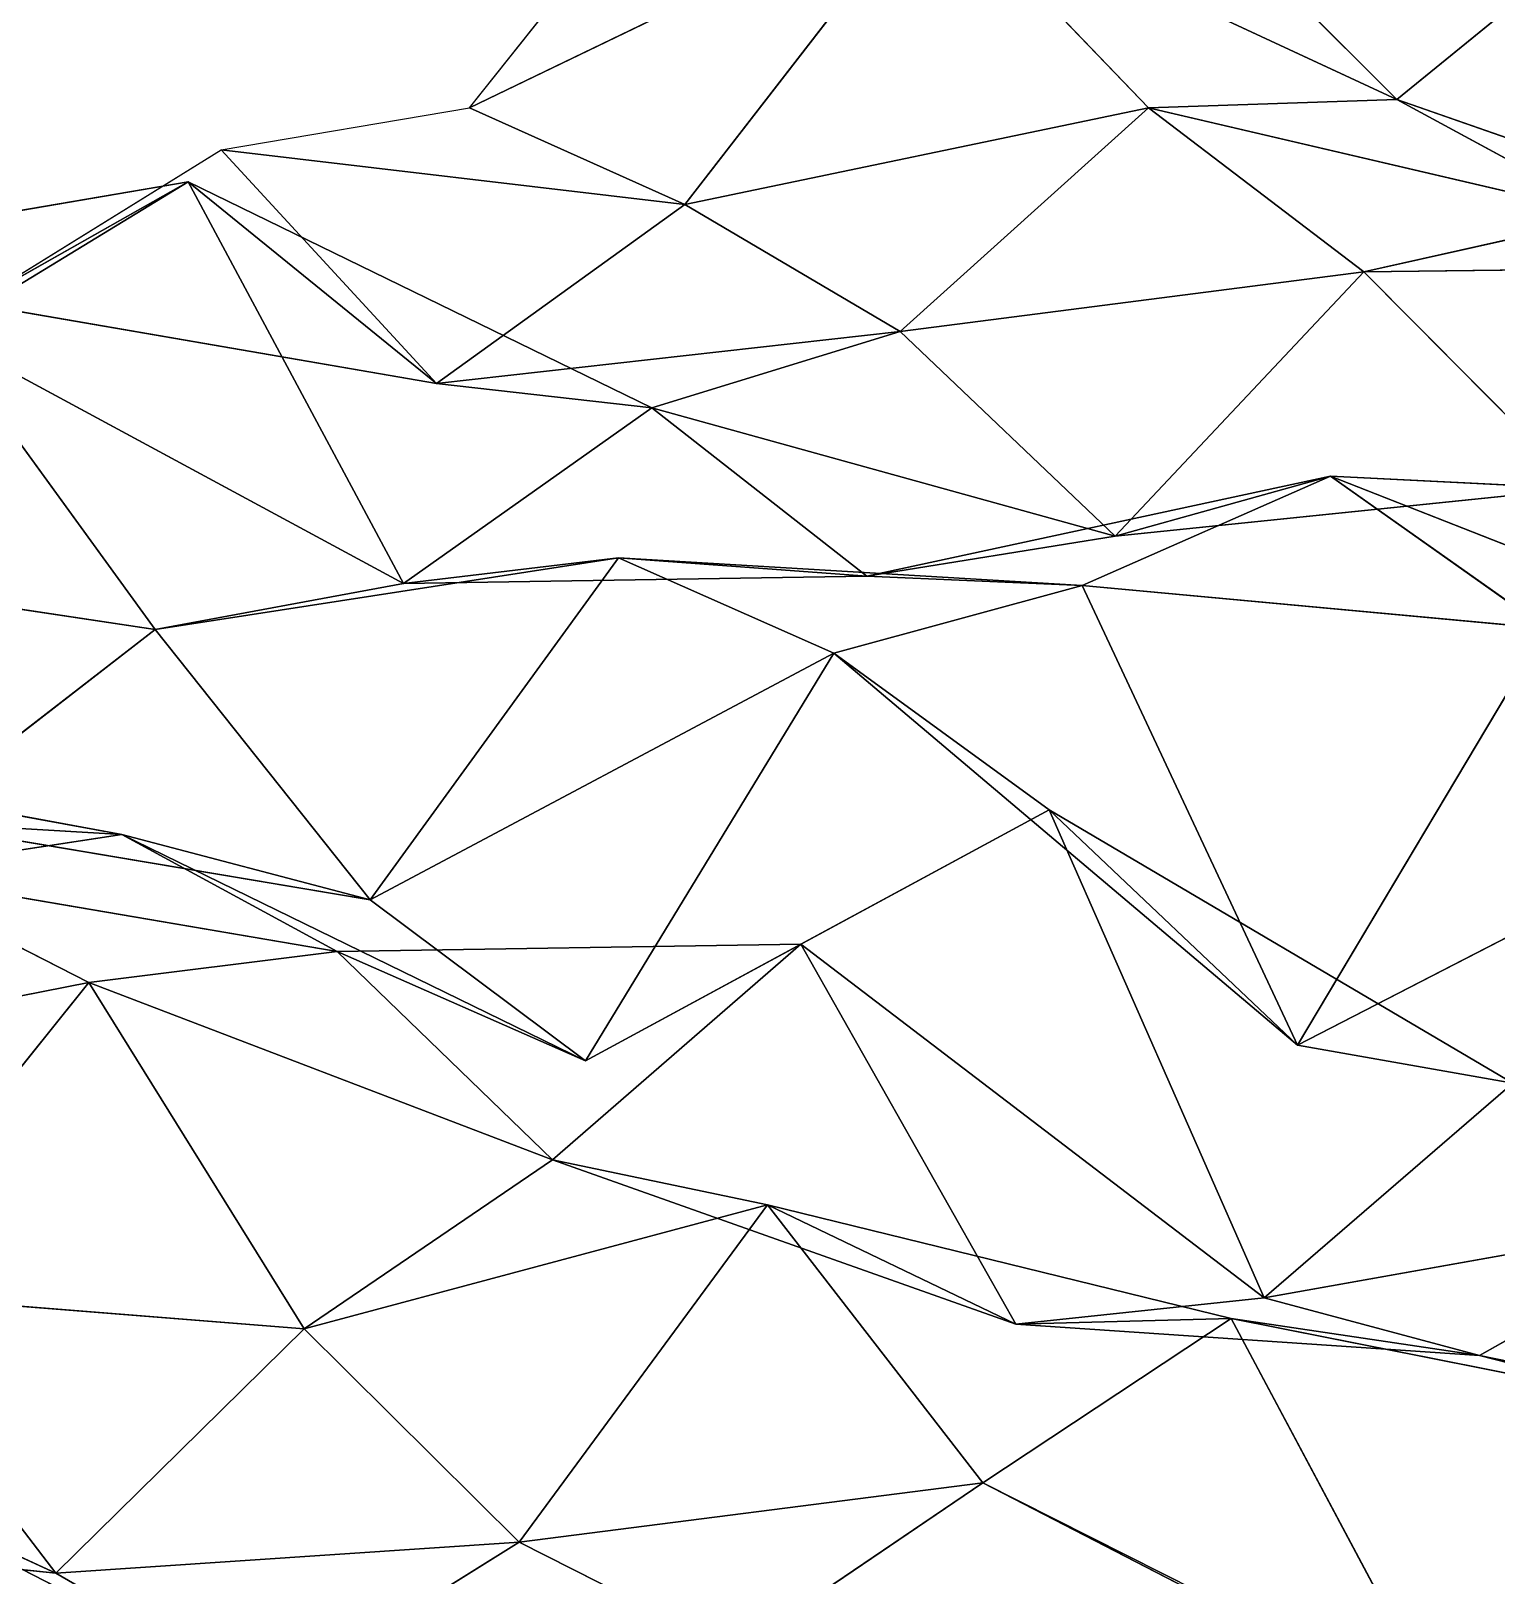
# Model space of a CAD drawing. Header units: metres. Extents: x -3703 to 431, y -1555 to 134.
# Drawn here: x -2411.8 to -2332.7, y -1031.2 to -947.8 of the extents above; entities that cross this region are included whole.
import ezdxf

# ---------------------------------------------------------------- set-up
doc = ezdxf.new("R2010")
doc.units = ezdxf.units.M

msp = doc.modelspace()

# ---------------------------------------------------------------- linework, layer by layer
for p, q in [((-2388.1208, -951.93445, -5139.5894), (-2374.7043, -935.057, -5115.8677)), ((-2363.077, -939.8224, -5155.129), (-2388.1208, -951.93445, -5139.5894)), ((-2388.1208, -951.93445, -5139.5894), (-2363.077, -939.8224, -5155.129)), ((-2363.077, -939.8224, -5155.129), (-2376.4934, -957.145, -5178.751)), ((-2376.4934, -957.145, -5178.751), (-2363.077, -939.8224, -5155.129)), ((-2338.033, -951.4745, -5165.3545), (-2363.077, -939.8224, -5155.129)), ((-2363.077, -939.8224, -5155.129), (-2351.4495, -951.921, -5192.75)), ((-2351.4495, -951.921, -5192.75), (-2363.077, -939.8224, -5155.129)), ((-2363.077, -939.8224, -5155.129), (-2338.033, -951.4745, -5165.3545)), ((-2349.6604, -939.8302, -5127.632), (-2338.033, -951.4745, -5165.3545)), ((-2338.033, -951.4745, -5165.3545), (-2349.6604, -939.8302, -5127.632)), ((-2324.6165, -940.5509, -5140.302), (-2338.033, -951.4745, -5165.3545)), ((-2338.033, -951.4745, -5165.3545), (-2324.6165, -940.5509, -5140.302)), ((-2338.033, -951.4745, -5165.3545), (-2351.4495, -951.921, -5192.75)), ((-2351.4495, -951.921, -5192.75), (-2338.033, -951.4745, -5165.3545)), ((-2312.989, -960.2335, -5176.227), (-2338.033, -951.4745, -5165.3545)), ((-2338.033, -951.4745, -5165.3545), (-2326.4055, -957.7811, -5204.271)), ((-2326.4055, -957.7811, -5204.271), (-2338.033, -951.4745, -5165.3545)), ((-2338.033, -951.4745, -5165.3545), (-2312.989, -960.2335, -5176.227)), ((-2401.5374, -954.18604, -5166.581), (-2388.1208, -951.93445, -5139.5894)), ((-2388.1208, -951.93445, -5139.5894), (-2376.4934, -957.145, -5178.751)), ((-2376.4934, -957.145, -5178.751), (-2388.1208, -951.93445, -5139.5894)), ((-2351.4495, -951.921, -5192.75), (-2376.4934, -957.145, -5178.751)), ((-2376.4934, -957.145, -5178.751), (-2351.4495, -951.921, -5192.75)), ((-2351.4495, -951.921, -5192.75), (-2364.8657, -964.0083, -5217.543)), ((-2364.8657, -964.0083, -5217.543), (-2351.4495, -951.921, -5192.75)), ((-2326.4055, -957.7811, -5204.271), (-2351.4495, -951.921, -5192.75)), ((-2351.4495, -951.921, -5192.75), (-2339.8218, -960.7897, -5231.094)), ((-2339.8218, -960.7897, -5231.094), (-2351.4495, -951.921, -5192.75)), ((-2351.4495, -951.921, -5192.75), (-2326.4055, -957.7811, -5204.271)), ((-2414.9536, -962.50183, -5192.218), (-2401.5374, -954.18604, -5166.581)), ((-2376.4934, -957.145, -5178.751), (-2401.5374, -954.18604, -5166.581)), ((-2401.5374, -954.18604, -5166.581), (-2389.9097, -966.8065, -5204.0864)), ((-2389.9097, -966.8065, -5204.0864), (-2401.5374, -954.18604, -5166.581)), ((-2401.5374, -954.18604, -5166.581), (-2376.4934, -957.145, -5178.751)), ((-2403.3262, -955.9281, -5234.014), (-2428.37, -960.18823, -5220.23)), ((-2428.37, -960.18823, -5220.23), (-2403.3262, -955.9281, -5234.014)), ((-2403.3262, -955.9281, -5234.014), (-2416.7424, -964.08777, -5259.685)), ((-2416.7424, -964.08777, -5259.685), (-2403.3262, -955.9281, -5234.014)), ((-2414.9536, -962.50183, -5192.218), (-2403.3262, -955.9281, -5234.014)), ((-2403.3262, -955.9281, -5234.014), (-2414.9536, -962.50183, -5192.218)), ((-2389.9097, -966.8065, -5204.0864), (-2403.3262, -955.9281, -5234.014)), ((-2378.2822, -968.1362, -5244.115), (-2403.3262, -955.9281, -5234.014)), ((-2403.3262, -955.9281, -5234.014), (-2389.9097, -966.8065, -5204.0864)), ((-2403.3262, -955.9281, -5234.014), (-2391.6985, -977.61584, -5269.491)), ((-2391.6985, -977.61584, -5269.491), (-2403.3262, -955.9281, -5234.014)), ((-2403.3262, -955.9281, -5234.014), (-2378.2822, -968.1362, -5244.115)), ((-2376.4934, -957.145, -5178.751), (-2389.9097, -966.8065, -5204.0864)), ((-2389.9097, -966.8065, -5204.0864), (-2376.4934, -957.145, -5178.751)), ((-2376.4934, -957.145, -5178.751), (-2364.8657, -964.0083, -5217.543)), ((-2364.8657, -964.0083, -5217.543), (-2376.4934, -957.145, -5178.751)), ((-2326.4055, -957.7811, -5204.271), (-2339.8218, -960.7897, -5231.094)), ((-2339.8218, -960.7897, -5231.094), (-2326.4055, -957.7811, -5204.271)), ((-2314.7778, -960.4784, -5243.9946), (-2339.8218, -960.7897, -5231.094)), ((-2339.8218, -960.7897, -5231.094), (-2314.7778, -960.4784, -5243.9946)), ((-2339.8218, -960.7897, -5231.094), (-2364.8657, -964.0083, -5217.543)), ((-2364.8657, -964.0083, -5217.543), (-2339.8218, -960.7897, -5231.094)), ((-2339.8218, -960.7897, -5231.094), (-2353.2383, -975.0624, -5255.398)), ((-2353.2383, -975.0624, -5255.398), (-2339.8218, -960.7897, -5231.094)), ((-2339.8218, -960.7897, -5231.094), (-2328.1943, -972.4807, -5268.806)), ((-2328.1943, -972.4807, -5268.806), (-2339.8218, -960.7897, -5231.094)), ((-2389.9097, -966.8065, -5204.0864), (-2414.9536, -962.50183, -5192.218)), ((-2414.9536, -962.50183, -5192.218), (-2389.9097, -966.8065, -5204.0864)), ((-2364.8657, -964.0083, -5217.543), (-2389.9097, -966.8065, -5204.0864)), ((-2389.9097, -966.8065, -5204.0864), (-2364.8657, -964.0083, -5217.543)), ((-2364.8657, -964.0083, -5217.543), (-2378.2822, -968.1362, -5244.115)), ((-2378.2822, -968.1362, -5244.115), (-2364.8657, -964.0083, -5217.543)), ((-2364.8657, -964.0083, -5217.543), (-2353.2383, -975.0624, -5255.398)), ((-2353.2383, -975.0624, -5255.398), (-2364.8657, -964.0083, -5217.543)), ((-2391.6985, -977.61584, -5269.491), (-2416.7424, -964.08777, -5259.685)), ((-2416.7424, -964.08777, -5259.685), (-2405.115, -980.0996, -5296.431)), ((-2405.115, -980.0996, -5296.431), (-2416.7424, -964.08777, -5259.685)), ((-2416.7424, -964.08777, -5259.685), (-2391.6985, -977.61584, -5269.491)), ((-2389.9097, -966.8065, -5204.0864), (-2378.2822, -968.1362, -5244.115)), ((-2378.2822, -968.1362, -5244.115), (-2389.9097, -966.8065, -5204.0864)), ((-2378.2822, -968.1362, -5244.115), (-2391.6985, -977.61584, -5269.491)), ((-2391.6985, -977.61584, -5269.491), (-2378.2822, -968.1362, -5244.115)), ((-2353.2383, -975.0624, -5255.398), (-2378.2822, -968.1362, -5244.115)), ((-2378.2822, -968.1362, -5244.115), (-2366.6545, -977.22546, -5282.4097)), ((-2366.6545, -977.22546, -5282.4097), (-2378.2822, -968.1362, -5244.115)), ((-2378.2822, -968.1362, -5244.115), (-2353.2383, -975.0624, -5255.398)), ((-2341.6106, -971.8252, -5296.448), (-2366.6545, -977.22546, -5282.4097)), ((-2366.6545, -977.22546, -5282.4097), (-2341.6106, -971.8252, -5296.448)), ((-2341.6106, -971.8252, -5296.448), (-2355.027, -977.7223, -5322.625)), ((-2355.027, -977.7223, -5322.625), (-2341.6106, -971.8252, -5296.448)), ((-2353.2383, -975.0624, -5255.398), (-2341.6106, -971.8252, -5296.448)), ((-2341.6106, -971.8252, -5296.448), (-2353.2383, -975.0624, -5255.398)), ((-2328.1943, -972.4807, -5268.806), (-2341.6106, -971.8252, -5296.448)), ((-2316.5667, -981.6521, -5307.082), (-2341.6106, -971.8252, -5296.448)), ((-2341.6106, -971.8252, -5296.448), (-2328.1943, -972.4807, -5268.806)), ((-2341.6106, -971.8252, -5296.448), (-2329.9832, -980.0388, -5334.9385)), ((-2329.9832, -980.0388, -5334.9385), (-2341.6106, -971.8252, -5296.448)), ((-2341.6106, -971.8252, -5296.448), (-2316.5667, -981.6521, -5307.082)), ((-2328.1943, -972.4807, -5268.806), (-2353.2383, -975.0624, -5255.398)), ((-2353.2383, -975.0624, -5255.398), (-2328.1943, -972.4807, -5268.806)), ((-2353.2383, -975.0624, -5255.398), (-2366.6545, -977.22546, -5282.4097)), ((-2366.6545, -977.22546, -5282.4097), (-2353.2383, -975.0624, -5255.398)), ((-2405.115, -980.0996, -5296.431), (-2430.159, -976.3202, -5284.445)), ((-2430.159, -976.3202, -5284.445), (-2405.115, -980.0996, -5296.431)), ((-2380.071, -976.23584, -5310.126), (-2405.115, -980.0996, -5296.431)), ((-2405.115, -980.0996, -5296.431), (-2380.071, -976.23584, -5310.126)), ((-2380.071, -976.23584, -5310.126), (-2393.4875, -994.70667, -5333.491)), ((-2393.4875, -994.70667, -5333.491), (-2380.071, -976.23584, -5310.126)), ((-2391.6985, -977.61584, -5269.491), (-2380.071, -976.23584, -5310.126)), ((-2380.071, -976.23584, -5310.126), (-2391.6985, -977.61584, -5269.491)), ((-2366.6545, -977.22546, -5282.4097), (-2380.071, -976.23584, -5310.126)), ((-2355.027, -977.7223, -5322.625), (-2380.071, -976.23584, -5310.126)), ((-2380.071, -976.23584, -5310.126), (-2366.6545, -977.22546, -5282.4097)), ((-2380.071, -976.23584, -5310.126), (-2368.4436, -981.3701, -5349.3047)), ((-2368.4436, -981.3701, -5349.3047), (-2380.071, -976.23584, -5310.126)), ((-2380.071, -976.23584, -5310.126), (-2355.027, -977.7223, -5322.625)), ((-2366.6545, -977.22546, -5282.4097), (-2391.6985, -977.61584, -5269.491)), ((-2391.6985, -977.61584, -5269.491), (-2366.6545, -977.22546, -5282.4097)), ((-2366.6545, -977.22546, -5282.4097), (-2355.027, -977.7223, -5322.625)), ((-2355.027, -977.7223, -5322.625), (-2366.6545, -977.22546, -5282.4097)), ((-2391.6985, -977.61584, -5269.491), (-2405.115, -980.0996, -5296.431)), ((-2405.115, -980.0996, -5296.431), (-2391.6985, -977.61584, -5269.491)), ((-2355.027, -977.7223, -5322.625), (-2368.4436, -981.3701, -5349.3047)), ((-2368.4436, -981.3701, -5349.3047), (-2355.027, -977.7223, -5322.625)), ((-2329.9832, -980.0388, -5334.9385), (-2355.027, -977.7223, -5322.625)), ((-2355.027, -977.7223, -5322.625), (-2343.3997, -1002.5393, -5357.4023)), ((-2343.3997, -1002.5393, -5357.4023), (-2355.027, -977.7223, -5322.625)), ((-2355.027, -977.7223, -5322.625), (-2329.9832, -980.0388, -5334.9385)), ((-2405.115, -980.0996, -5296.431), (-2418.5315, -990.479, -5321.6055)), ((-2418.5315, -990.479, -5321.6055), (-2405.115, -980.0996, -5296.431)), ((-2405.115, -980.0996, -5296.431), (-2393.4875, -994.70667, -5333.491)), ((-2393.4875, -994.70667, -5333.491), (-2405.115, -980.0996, -5296.431)), ((-2329.9832, -980.0388, -5334.9385), (-2343.3997, -1002.5393, -5357.4023)), ((-2343.3997, -1002.5393, -5357.4023), (-2329.9832, -980.0388, -5334.9385)), ((-2368.4436, -981.3701, -5349.3047), (-2393.4875, -994.70667, -5333.491)), ((-2393.4875, -994.70667, -5333.491), (-2368.4436, -981.3701, -5349.3047)), ((-2368.4436, -981.3701, -5349.3047), (-2381.8599, -1003.4005, -5371.8745)), ((-2381.8599, -1003.4005, -5371.8745), (-2368.4436, -981.3701, -5349.3047)), ((-2343.3997, -1002.5393, -5357.4023), (-2368.4436, -981.3701, -5349.3047)), ((-2368.4436, -981.3701, -5349.3047), (-2356.816, -989.83704, -5387.7383)), ((-2356.816, -989.83704, -5387.7383), (-2368.4436, -981.3701, -5349.3047)), ((-2368.4436, -981.3701, -5349.3047), (-2343.3997, -1002.5393, -5357.4023)), ((-2406.9038, -991.1654, -5361.779), (-2431.9478, -986.5946, -5349.9697)), ((-2431.9478, -986.5946, -5349.9697), (-2406.9038, -991.1654, -5361.779)), ((-2356.816, -989.83704, -5387.7383), (-2381.8599, -1003.4005, -5371.8745)), ((-2381.8599, -1003.4005, -5371.8745), (-2356.816, -989.83704, -5387.7383)), ((-2356.816, -989.83704, -5387.7383), (-2370.2324, -997.094, -5413.6113)), ((-2370.2324, -997.094, -5413.6113), (-2356.816, -989.83704, -5387.7383)), ((-2343.3997, -1002.5393, -5357.4023), (-2356.816, -989.83704, -5387.7383)), ((-2331.772, -1004.60156, -5397.268), (-2356.816, -989.83704, -5387.7383)), ((-2356.816, -989.83704, -5387.7383), (-2343.3997, -1002.5393, -5357.4023)), ((-2356.816, -989.83704, -5387.7383), (-2345.1885, -1016.1975, -5422.171)), ((-2345.1885, -1016.1975, -5422.171), (-2356.816, -989.83704, -5387.7383)), ((-2356.816, -989.83704, -5387.7383), (-2331.772, -1004.60156, -5397.268)), ((-2318.3557, -989.6592, -5373.114), (-2343.3997, -1002.5393, -5357.4023)), ((-2343.3997, -1002.5393, -5357.4023), (-2318.3557, -989.6592, -5373.114)), ((-2393.4875, -994.70667, -5333.491), (-2418.5315, -990.479, -5321.6055)), ((-2418.5315, -990.479, -5321.6055), (-2406.9038, -991.1654, -5361.779)), ((-2406.9038, -991.1654, -5361.779), (-2418.5315, -990.479, -5321.6055)), ((-2418.5315, -990.479, -5321.6055), (-2393.4875, -994.70667, -5333.491)), ((-2406.9038, -991.1654, -5361.779), (-2420.3203, -993.2224, -5388.8145)), ((-2420.3203, -993.2224, -5388.8145), (-2406.9038, -991.1654, -5361.779)), ((-2393.4875, -994.70667, -5333.491), (-2406.9038, -991.1654, -5361.779)), ((-2381.8599, -1003.4005, -5371.8745), (-2406.9038, -991.1654, -5361.779)), ((-2406.9038, -991.1654, -5361.779), (-2393.4875, -994.70667, -5333.491)), ((-2406.9038, -991.1654, -5361.779), (-2395.2764, -997.49744, -5400.6895)), ((-2395.2764, -997.49744, -5400.6895), (-2406.9038, -991.1654, -5361.779)), ((-2406.9038, -991.1654, -5361.779), (-2381.8599, -1003.4005, -5371.8745)), ((-2395.2764, -997.49744, -5400.6895), (-2420.3203, -993.2224, -5388.8145)), ((-2420.3203, -993.2224, -5388.8145), (-2408.6926, -999.15955, -5427.8135)), ((-2408.6926, -999.15955, -5427.8135), (-2420.3203, -993.2224, -5388.8145)), ((-2420.3203, -993.2224, -5388.8145), (-2395.2764, -997.49744, -5400.6895)), ((-2393.4875, -994.70667, -5333.491), (-2381.8599, -1003.4005, -5371.8745)), ((-2381.8599, -1003.4005, -5371.8745), (-2393.4875, -994.70667, -5333.491)), ((-2370.2324, -997.094, -5413.6113), (-2395.2764, -997.49744, -5400.6895)), ((-2395.2764, -997.49744, -5400.6895), (-2370.2324, -997.094, -5413.6113)), ((-2370.2324, -997.094, -5413.6113), (-2383.6487, -1008.7333, -5438.504)), ((-2383.6487, -1008.7333, -5438.504), (-2370.2324, -997.094, -5413.6113)), ((-2381.8599, -1003.4005, -5371.8745), (-2370.2324, -997.094, -5413.6113)), ((-2370.2324, -997.094, -5413.6113), (-2381.8599, -1003.4005, -5371.8745)), ((-2345.1885, -1016.1975, -5422.171), (-2370.2324, -997.094, -5413.6113)), ((-2370.2324, -997.094, -5413.6113), (-2358.6047, -1017.61707, -5449.3486)), ((-2358.6047, -1017.61707, -5449.3486), (-2370.2324, -997.094, -5413.6113)), ((-2370.2324, -997.094, -5413.6113), (-2345.1885, -1016.1975, -5422.171)), ((-2395.2764, -997.49744, -5400.6895), (-2408.6926, -999.15955, -5427.8135)), ((-2408.6926, -999.15955, -5427.8135), (-2395.2764, -997.49744, -5400.6895)), ((-2381.8599, -1003.4005, -5371.8745), (-2395.2764, -997.49744, -5400.6895)), ((-2395.2764, -997.49744, -5400.6895), (-2381.8599, -1003.4005, -5371.8745)), ((-2395.2764, -997.49744, -5400.6895), (-2383.6487, -1008.7333, -5438.504)), ((-2383.6487, -1008.7333, -5438.504), (-2395.2764, -997.49744, -5400.6895)), ((-2408.6926, -999.15955, -5427.8135), (-2433.7366, -1004.09265, -5413.879)), ((-2433.7366, -1004.09265, -5413.879), (-2408.6926, -999.15955, -5427.8135)), ((-2408.6926, -999.15955, -5427.8135), (-2422.1091, -1015.8778, -5451.5703)), ((-2422.1091, -1015.8778, -5451.5703), (-2408.6926, -999.15955, -5427.8135)), ((-2383.6487, -1008.7333, -5438.504), (-2408.6926, -999.15955, -5427.8135)), ((-2408.6926, -999.15955, -5427.8135), (-2397.0652, -1017.8744, -5463.955)), ((-2397.0652, -1017.8744, -5463.955), (-2408.6926, -999.15955, -5427.8135)), ((-2408.6926, -999.15955, -5427.8135), (-2383.6487, -1008.7333, -5438.504)), ((-2343.3997, -1002.5393, -5357.4023), (-2331.772, -1004.60156, -5397.268)), ((-2331.772, -1004.60156, -5397.268), (-2343.3997, -1002.5393, -5357.4023)), ((-2331.772, -1004.60156, -5397.268), (-2345.1885, -1016.1975, -5422.171)), ((-2345.1885, -1016.1975, -5422.171), (-2331.772, -1004.60156, -5397.268)), ((-2383.6487, -1008.7333, -5438.504), (-2397.0652, -1017.8744, -5463.955)), ((-2397.0652, -1017.8744, -5463.955), (-2383.6487, -1008.7333, -5438.504)), ((-2358.6047, -1017.61707, -5449.3486), (-2383.6487, -1008.7333, -5438.504)), ((-2383.6487, -1008.7333, -5438.504), (-2372.0212, -1011.1669, -5478.286)), ((-2372.0212, -1011.1669, -5478.286), (-2383.6487, -1008.7333, -5438.504)), ((-2383.6487, -1008.7333, -5438.504), (-2358.6047, -1017.61707, -5449.3486)), ((-2372.0212, -1011.1669, -5478.286), (-2397.0652, -1017.8744, -5463.955)), ((-2397.0652, -1017.8744, -5463.955), (-2372.0212, -1011.1669, -5478.286)), ((-2372.0212, -1011.1669, -5478.286), (-2385.4377, -1029.3804, -5501.7095)), ((-2385.4377, -1029.3804, -5501.7095), (-2372.0212, -1011.1669, -5478.286)), ((-2358.6047, -1017.61707, -5449.3486), (-2372.0212, -1011.1669, -5478.286)), ((-2346.9773, -1017.3152, -5489.7427), (-2372.0212, -1011.1669, -5478.286)), ((-2372.0212, -1011.1669, -5478.286), (-2358.6047, -1017.61707, -5449.3486)), ((-2372.0212, -1011.1669, -5478.286), (-2360.3938, -1026.1862, -5515.255)), ((-2360.3938, -1026.1862, -5515.255), (-2372.0212, -1011.1669, -5478.286)), ((-2372.0212, -1011.1669, -5478.286), (-2346.9773, -1017.3152, -5489.7427)), ((-2320.1443, -1011.73083, -5436.0005), (-2345.1885, -1016.1975, -5422.171)), ((-2345.1885, -1016.1975, -5422.171), (-2320.1443, -1011.73083, -5436.0005)), ((-2320.1443, -1011.73083, -5436.0005), (-2333.5608, -1019.3037, -5461.8027)), ((-2333.5608, -1019.3037, -5461.8027), (-2320.1443, -1011.73083, -5436.0005)), ((-2397.0652, -1017.8744, -5463.955), (-2422.1091, -1015.8778, -5451.5703)), ((-2422.1091, -1015.8778, -5451.5703), (-2410.4817, -1031.0618, -5488.5024)), ((-2410.4817, -1031.0618, -5488.5024), (-2422.1091, -1015.8778, -5451.5703)), ((-2422.1091, -1015.8778, -5451.5703), (-2397.0652, -1017.8744, -5463.955)), ((-2345.1885, -1016.1975, -5422.171), (-2358.6047, -1017.61707, -5449.3486)), ((-2358.6047, -1017.61707, -5449.3486), (-2345.1885, -1016.1975, -5422.171)), ((-2345.1885, -1016.1975, -5422.171), (-2333.5608, -1019.3037, -5461.8027)), ((-2333.5608, -1019.3037, -5461.8027), (-2345.1885, -1016.1975, -5422.171)), ((-2346.9773, -1017.3152, -5489.7427), (-2360.3938, -1026.1862, -5515.255)), ((-2360.3938, -1026.1862, -5515.255), (-2346.9773, -1017.3152, -5489.7427)), ((-2358.6047, -1017.61707, -5449.3486), (-2346.9773, -1017.3152, -5489.7427)), ((-2346.9773, -1017.3152, -5489.7427), (-2358.6047, -1017.61707, -5449.3486)), ((-2333.5608, -1019.3037, -5461.8027), (-2346.9773, -1017.3152, -5489.7427)), ((-2321.933, -1022.2706, -5501.466), (-2346.9773, -1017.3152, -5489.7427)), ((-2346.9773, -1017.3152, -5489.7427), (-2333.5608, -1019.3037, -5461.8027)), ((-2346.9773, -1017.3152, -5489.7427), (-2335.3496, -1039.1039, -5525.1978)), ((-2335.3496, -1039.1039, -5525.1978), (-2346.9773, -1017.3152, -5489.7427)), ((-2346.9773, -1017.3152, -5489.7427), (-2321.933, -1022.2706, -5501.466)), ((-2397.0652, -1017.8744, -5463.955), (-2410.4817, -1031.0618, -5488.5024)), ((-2410.4817, -1031.0618, -5488.5024), (-2397.0652, -1017.8744, -5463.955)), ((-2397.0652, -1017.8744, -5463.955), (-2385.4377, -1029.3804, -5501.7095)), ((-2385.4377, -1029.3804, -5501.7095), (-2397.0652, -1017.8744, -5463.955)), ((-2333.5608, -1019.3037, -5461.8027), (-2358.6047, -1017.61707, -5449.3486)), ((-2358.6047, -1017.61707, -5449.3486), (-2333.5608, -1019.3037, -5461.8027)), ((-2308.5166, -1024.4198, -5473.4897), (-2333.5608, -1019.3037, -5461.8027)), ((-2333.5608, -1019.3037, -5461.8027), (-2321.933, -1022.2706, -5501.466)), ((-2321.933, -1022.2706, -5501.466), (-2333.5608, -1019.3037, -5461.8027)), ((-2333.5608, -1019.3037, -5461.8027), (-2308.5166, -1024.4198, -5473.4897)), ((-2410.4817, -1031.0618, -5488.5024), (-2423.898, -1024.899, -5517.3755)), ((-2398.854, -1037.7603, -5527.331), (-2423.898, -1024.899, -5517.3755)), ((-2423.898, -1024.899, -5517.3755), (-2410.4817, -1031.0618, -5488.5024)), ((-2423.898, -1024.899, -5517.3755), (-2398.854, -1037.7603, -5527.331)), ((-2360.3938, -1026.1862, -5515.255), (-2385.4377, -1029.3804, -5501.7095)), ((-2385.4377, -1029.3804, -5501.7095), (-2360.3938, -1026.1862, -5515.255)), ((-2360.3938, -1026.1862, -5515.255), (-2373.8098, -1035.2754, -5540.718)), ((-2373.8098, -1035.2754, -5540.718), (-2360.3938, -1026.1862, -5515.255)), ((-2335.3496, -1039.1039, -5525.1978), (-2360.3938, -1026.1862, -5515.255)), ((-2360.3938, -1026.1862, -5515.255), (-2348.7659, -1032.0547, -5554.269)), ((-2348.7659, -1032.0547, -5554.269), (-2360.3938, -1026.1862, -5515.255)), ((-2360.3938, -1026.1862, -5515.255), (-2335.3496, -1039.1039, -5525.1978)), ((-2410.4817, -1031.0618, -5488.5024), (-2435.5256, -1028.4253, -5476.2607)), ((-2435.5256, -1028.4253, -5476.2607), (-2410.4817, -1031.0618, -5488.5024)), ((-2385.4377, -1029.3804, -5501.7095), (-2410.4817, -1031.0618, -5488.5024)), ((-2410.4817, -1031.0618, -5488.5024), (-2385.4377, -1029.3804, -5501.7095)), ((-2385.4377, -1029.3804, -5501.7095), (-2398.854, -1037.7603, -5527.331)), ((-2398.854, -1037.7603, -5527.331), (-2385.4377, -1029.3804, -5501.7095)), ((-2385.4377, -1029.3804, -5501.7095), (-2373.8098, -1035.2754, -5540.718)), ((-2373.8098, -1035.2754, -5540.718), (-2385.4377, -1029.3804, -5501.7095)), ((-2410.4817, -1031.0618, -5488.5024), (-2398.854, -1037.7603, -5527.331)), ((-2398.854, -1037.7603, -5527.331), (-2410.4817, -1031.0618, -5488.5024))]:
    msp.add_line(p, q)
for points in [[(-2374.7043, -935.057, -5115.8677), (-2363.077, -939.8224, -5155.129), (-2388.1208, -951.93445, -5139.5894), (-2388.1208, -951.9343, -5139.5894)], [(-2376.4934, -957.145, -5178.751), (-2388.1208, -951.93445, -5139.5894), (-2363.077, -939.8224, -5155.129), (-2363.077, -939.82227, -5155.129)], [(-2363.077, -939.8224, -5155.129), (-2351.4495, -951.921, -5192.75), (-2376.4934, -957.145, -5178.751), (-2376.4934, -957.1449, -5178.751)], [(-2349.6604, -939.8302, -5127.632), (-2338.033, -951.4745, -5165.3545), (-2363.077, -939.8224, -5155.129), (-2363.077, -939.82227, -5155.129)], [(-2351.4495, -951.921, -5192.75), (-2363.077, -939.8224, -5155.129), (-2338.033, -951.4745, -5165.3545), (-2338.033, -951.47437, -5165.3545)], [(-2338.033, -951.4745, -5165.3545), (-2349.6604, -939.8302, -5127.632), (-2324.6165, -940.5509, -5140.302), (-2324.6165, -940.5508, -5140.302)], [(-2324.6165, -940.5509, -5140.302), (-2312.989, -960.2335, -5176.227), (-2338.033, -951.4745, -5165.3545), (-2338.033, -951.47437, -5165.3545)], [(-2338.033, -951.4745, -5165.3545), (-2326.4055, -957.7811, -5204.271), (-2351.4495, -951.921, -5192.75), (-2351.4495, -951.9209, -5192.75)], [(-2326.4055, -957.7811, -5204.271), (-2338.033, -951.4745, -5165.3545), (-2312.989, -960.2335, -5176.227), (-2312.989, -960.2334, -5176.227)], [(-2388.1208, -951.93445, -5139.5894), (-2376.4934, -957.145, -5178.751), (-2401.5374, -954.18604, -5166.581), (-2401.5374, -954.1859, -5166.581)], [(-2364.8657, -964.0083, -5217.543), (-2376.4934, -957.145, -5178.751), (-2351.4495, -951.921, -5192.75), (-2351.4495, -951.9209, -5192.75)], [(-2351.4495, -951.921, -5192.75), (-2339.8218, -960.7897, -5231.094), (-2364.8657, -964.0083, -5217.543), (-2364.8657, -964.0082, -5217.543)], [(-2339.8218, -960.7897, -5231.094), (-2351.4495, -951.921, -5192.75), (-2326.4055, -957.7811, -5204.271), (-2326.4055, -957.781, -5204.271)], [(-2401.5374, -954.18604, -5166.581), (-2389.9097, -966.8065, -5204.0864), (-2414.9536, -962.50183, -5192.218), (-2414.9536, -962.5017, -5192.218)], [(-2389.9097, -966.8065, -5204.0864), (-2401.5374, -954.18604, -5166.581), (-2376.4934, -957.145, -5178.751), (-2376.4934, -957.1449, -5178.751)], [(-2416.7424, -964.08777, -5259.685), (-2428.37, -960.18823, -5220.23), (-2403.3262, -955.9281, -5234.014), (-2403.3262, -955.928, -5234.014)], [(-2414.9536, -962.50183, -5192.218), (-2403.3262, -955.9281, -5234.014), (-2428.37, -960.18823, -5220.23), (-2428.37, -960.1881, -5220.23)], [(-2403.3262, -955.9281, -5234.014), (-2391.6985, -977.61584, -5269.491), (-2416.7424, -964.08777, -5259.685), (-2416.7424, -964.08765, -5259.685)], [(-2403.3262, -955.9281, -5234.014), (-2414.9536, -962.50183, -5192.218), (-2389.9097, -966.8065, -5204.0864), (-2389.9097, -966.8064, -5204.0864)], [(-2389.9097, -966.8065, -5204.0864), (-2378.2822, -968.1362, -5244.115), (-2403.3262, -955.9281, -5234.014), (-2403.3262, -955.928, -5234.014)], [(-2391.6985, -977.61584, -5269.491), (-2403.3262, -955.9281, -5234.014), (-2378.2822, -968.1362, -5244.115), (-2378.2822, -968.1361, -5244.115)], [(-2376.4934, -957.145, -5178.751), (-2364.8657, -964.0083, -5217.543), (-2389.9097, -966.8065, -5204.0864), (-2389.9097, -966.8064, -5204.0864)], [(-2326.4055, -957.7811, -5204.271), (-2314.7778, -960.4784, -5243.9946), (-2339.8218, -960.7897, -5231.094), (-2339.8218, -960.78955, -5231.094)], [(-2328.1943, -972.4807, -5268.806), (-2339.8218, -960.7897, -5231.094), (-2314.7778, -960.4784, -5243.9946), (-2314.7778, -960.4783, -5243.9946)], [(-2353.2383, -975.0624, -5255.398), (-2364.8657, -964.0083, -5217.543), (-2339.8218, -960.7897, -5231.094), (-2339.8218, -960.78955, -5231.094)], [(-2339.8218, -960.7897, -5231.094), (-2328.1943, -972.4807, -5268.806), (-2353.2383, -975.0624, -5255.398), (-2353.2383, -975.06226, -5255.398)], [(-2378.2822, -968.1362, -5244.115), (-2389.9097, -966.8065, -5204.0864), (-2364.8657, -964.0083, -5217.543), (-2364.8657, -964.0082, -5217.543)], [(-2364.8657, -964.0083, -5217.543), (-2353.2383, -975.0624, -5255.398), (-2378.2822, -968.1362, -5244.115), (-2378.2822, -968.1361, -5244.115)], [(-2416.7424, -964.08777, -5259.685), (-2405.115, -980.0996, -5296.431), (-2430.159, -976.3202, -5284.445), (-2430.159, -976.32007, -5284.445)], [(-2405.115, -980.0996, -5296.431), (-2416.7424, -964.08777, -5259.685), (-2391.6985, -977.61584, -5269.491), (-2391.6985, -977.6157, -5269.491)], [(-2378.2822, -968.1362, -5244.115), (-2366.6545, -977.22546, -5282.4097), (-2391.6985, -977.61584, -5269.491), (-2391.6985, -977.6157, -5269.491)], [(-2366.6545, -977.22546, -5282.4097), (-2378.2822, -968.1362, -5244.115), (-2353.2383, -975.0624, -5255.398), (-2353.2383, -975.06226, -5255.398)], [(-2355.027, -977.7223, -5322.625), (-2366.6545, -977.22546, -5282.4097), (-2341.6106, -971.8252, -5296.448), (-2341.6106, -971.8251, -5296.448)], [(-2353.2383, -975.0624, -5255.398), (-2341.6106, -971.8252, -5296.448), (-2366.6545, -977.22546, -5282.4097), (-2366.6545, -977.22534, -5282.4097)], [(-2341.6106, -971.8252, -5296.448), (-2329.9832, -980.0388, -5334.9385), (-2355.027, -977.7223, -5322.625), (-2355.027, -977.72217, -5322.625)], [(-2341.6106, -971.8252, -5296.448), (-2353.2383, -975.0624, -5255.398), (-2328.1943, -972.4807, -5268.806), (-2328.1943, -972.4806, -5268.806)], [(-2328.1943, -972.4807, -5268.806), (-2316.5667, -981.6521, -5307.082), (-2341.6106, -971.8252, -5296.448), (-2341.6106, -971.8251, -5296.448)], [(-2329.9832, -980.0388, -5334.9385), (-2341.6106, -971.8252, -5296.448), (-2316.5667, -981.6521, -5307.082), (-2316.5667, -981.652, -5307.082)], [(-2418.5315, -990.479, -5321.6055), (-2430.159, -976.3202, -5284.445), (-2405.115, -980.0996, -5296.431), (-2405.115, -980.0995, -5296.431)], [(-2393.4875, -994.70667, -5333.491), (-2405.115, -980.0996, -5296.431), (-2380.071, -976.23584, -5310.126), (-2380.071, -976.2357, -5310.126)], [(-2391.6985, -977.61584, -5269.491), (-2380.071, -976.23584, -5310.126), (-2405.115, -980.0996, -5296.431), (-2405.115, -980.0995, -5296.431)], [(-2380.071, -976.23584, -5310.126), (-2368.4436, -981.3701, -5349.3047), (-2393.4875, -994.70667, -5333.491), (-2393.4875, -994.70654, -5333.491)], [(-2380.071, -976.23584, -5310.126), (-2391.6985, -977.61584, -5269.491), (-2366.6545, -977.22546, -5282.4097), (-2366.6545, -977.22534, -5282.4097)], [(-2366.6545, -977.22546, -5282.4097), (-2355.027, -977.7223, -5322.625), (-2380.071, -976.23584, -5310.126), (-2380.071, -976.2357, -5310.126)], [(-2368.4436, -981.3701, -5349.3047), (-2380.071, -976.23584, -5310.126), (-2355.027, -977.7223, -5322.625), (-2355.027, -977.72217, -5322.625)], [(-2355.027, -977.7223, -5322.625), (-2343.3997, -1002.5393, -5357.4023), (-2368.4436, -981.3701, -5349.3047), (-2368.4436, -981.37, -5349.3047)], [(-2343.3997, -1002.5393, -5357.4023), (-2355.027, -977.7223, -5322.625), (-2329.9832, -980.0388, -5334.9385), (-2329.9832, -980.0387, -5334.9385)], [(-2405.115, -980.0996, -5296.431), (-2393.4875, -994.70667, -5333.491), (-2418.5315, -990.479, -5321.6055), (-2418.5315, -990.4789, -5321.6055)], [(-2329.9832, -980.0388, -5334.9385), (-2318.3557, -989.6592, -5373.114), (-2343.3997, -1002.5393, -5357.4023), (-2343.3997, -1002.5392, -5357.4023)], [(-2381.8599, -1003.4005, -5371.8745), (-2393.4875, -994.70667, -5333.491), (-2368.4436, -981.3701, -5349.3047), (-2368.4436, -981.37, -5349.3047)], [(-2368.4436, -981.3701, -5349.3047), (-2356.816, -989.83704, -5387.7383), (-2381.8599, -1003.4005, -5371.8745), (-2381.8599, -1003.4004, -5371.8745)], [(-2356.816, -989.83704, -5387.7383), (-2368.4436, -981.3701, -5349.3047), (-2343.3997, -1002.5393, -5357.4023), (-2343.3997, -1002.5392, -5357.4023)], [(-2418.5315, -990.479, -5321.6055), (-2406.9038, -991.1654, -5361.779), (-2431.9478, -986.5946, -5349.9697), (-2431.9478, -986.5945, -5349.9697)], [(-2420.3203, -993.2224, -5388.8145), (-2431.9478, -986.5946, -5349.9697), (-2406.9038, -991.1654, -5361.779), (-2406.9038, -991.1653, -5361.779)], [(-2370.2324, -997.094, -5413.6113), (-2381.8599, -1003.4005, -5371.8745), (-2356.816, -989.83704, -5387.7383), (-2356.816, -989.8369, -5387.7383)], [(-2356.816, -989.83704, -5387.7383), (-2345.1885, -1016.1975, -5422.171), (-2370.2324, -997.094, -5413.6113), (-2370.2324, -997.0939, -5413.6113)], [(-2343.3997, -1002.5393, -5357.4023), (-2331.772, -1004.60156, -5397.268), (-2356.816, -989.83704, -5387.7383), (-2356.816, -989.8369, -5387.7383)], [(-2345.1885, -1016.1975, -5422.171), (-2356.816, -989.83704, -5387.7383), (-2331.772, -1004.60156, -5397.268), (-2331.772, -1004.60144, -5397.268)], [(-2331.772, -1004.60156, -5397.268), (-2343.3997, -1002.5393, -5357.4023), (-2318.3557, -989.6592, -5373.114), (-2318.3557, -989.65906, -5373.114)], [(-2406.9038, -991.1654, -5361.779), (-2418.5315, -990.479, -5321.6055), (-2393.4875, -994.70667, -5333.491), (-2393.4875, -994.70654, -5333.491)], [(-2406.9038, -991.1654, -5361.779), (-2395.2764, -997.49744, -5400.6895), (-2420.3203, -993.2224, -5388.8145), (-2420.3203, -993.2223, -5388.8145)], [(-2393.4875, -994.70667, -5333.491), (-2381.8599, -1003.4005, -5371.8745), (-2406.9038, -991.1654, -5361.779), (-2406.9038, -991.1653, -5361.779)], [(-2395.2764, -997.49744, -5400.6895), (-2406.9038, -991.1654, -5361.779), (-2381.8599, -1003.4005, -5371.8745), (-2381.8599, -1003.4004, -5371.8745)], [(-2420.3203, -993.2224, -5388.8145), (-2408.6926, -999.15955, -5427.8135), (-2433.7366, -1004.09265, -5413.879), (-2433.7366, -1004.0925, -5413.879)], [(-2408.6926, -999.15955, -5427.8135), (-2420.3203, -993.2224, -5388.8145), (-2395.2764, -997.49744, -5400.6895), (-2395.2764, -997.4973, -5400.6895)], [(-2383.6487, -1008.7333, -5438.504), (-2395.2764, -997.49744, -5400.6895), (-2370.2324, -997.094, -5413.6113), (-2370.2324, -997.0939, -5413.6113)], [(-2381.8599, -1003.4005, -5371.8745), (-2370.2324, -997.094, -5413.6113), (-2395.2764, -997.49744, -5400.6895), (-2395.2764, -997.4973, -5400.6895)], [(-2370.2324, -997.094, -5413.6113), (-2358.6047, -1017.61707, -5449.3486), (-2383.6487, -1008.7333, -5438.504), (-2383.6487, -1008.73315, -5438.504)], [(-2358.6047, -1017.61707, -5449.3486), (-2370.2324, -997.094, -5413.6113), (-2345.1885, -1016.1975, -5422.171), (-2345.1885, -1016.1974, -5422.171)], [(-2395.2764, -997.49744, -5400.6895), (-2383.6487, -1008.7333, -5438.504), (-2408.6926, -999.15955, -5427.8135), (-2408.6926, -999.1594, -5427.8135)], [(-2422.1091, -1015.8778, -5451.5703), (-2433.7366, -1004.09265, -5413.879), (-2408.6926, -999.15955, -5427.8135), (-2408.6926, -999.1594, -5427.8135)], [(-2408.6926, -999.15955, -5427.8135), (-2397.0652, -1017.8744, -5463.955), (-2422.1091, -1015.8778, -5451.5703), (-2422.1091, -1015.8777, -5451.5703)], [(-2397.0652, -1017.8744, -5463.955), (-2408.6926, -999.15955, -5427.8135), (-2383.6487, -1008.7333, -5438.504), (-2383.6487, -1008.73315, -5438.504)], [(-2331.772, -1004.60156, -5397.268), (-2320.1443, -1011.73083, -5436.0005), (-2345.1885, -1016.1975, -5422.171), (-2345.1885, -1016.1974, -5422.171)], [(-2383.6487, -1008.7333, -5438.504), (-2372.0212, -1011.1669, -5478.286), (-2397.0652, -1017.8744, -5463.955), (-2397.0652, -1017.87427, -5463.955)], [(-2372.0212, -1011.1669, -5478.286), (-2383.6487, -1008.7333, -5438.504), (-2358.6047, -1017.61707, -5449.3486), (-2358.6047, -1017.61694, -5449.3486)], [(-2385.4377, -1029.3804, -5501.7095), (-2397.0652, -1017.8744, -5463.955), (-2372.0212, -1011.1669, -5478.286), (-2372.0212, -1011.16675, -5478.286)], [(-2372.0212, -1011.1669, -5478.286), (-2360.3938, -1026.1862, -5515.255), (-2385.4377, -1029.3804, -5501.7095), (-2385.4377, -1029.3802, -5501.7095)], [(-2358.6047, -1017.61707, -5449.3486), (-2346.9773, -1017.3152, -5489.7427), (-2372.0212, -1011.1669, -5478.286), (-2372.0212, -1011.16675, -5478.286)], [(-2360.3938, -1026.1862, -5515.255), (-2372.0212, -1011.1669, -5478.286), (-2346.9773, -1017.3152, -5489.7427), (-2346.9773, -1017.31506, -5489.7427)], [(-2333.5608, -1019.3037, -5461.8027), (-2345.1885, -1016.1975, -5422.171), (-2320.1443, -1011.73083, -5436.0005), (-2320.1443, -1011.7307, -5436.0005)], [(-2320.1443, -1011.73083, -5436.0005), (-2308.5166, -1024.4198, -5473.4897), (-2333.5608, -1019.3037, -5461.8027), (-2333.5608, -1019.3036, -5461.8027)], [(-2422.1091, -1015.8778, -5451.5703), (-2410.4817, -1031.0618, -5488.5024), (-2435.5256, -1028.4253, -5476.2607), (-2435.5256, -1028.4252, -5476.2607)], [(-2410.4817, -1031.0618, -5488.5024), (-2422.1091, -1015.8778, -5451.5703), (-2397.0652, -1017.8744, -5463.955), (-2397.0652, -1017.87427, -5463.955)], [(-2345.1885, -1016.1975, -5422.171), (-2333.5608, -1019.3037, -5461.8027), (-2358.6047, -1017.61707, -5449.3486), (-2358.6047, -1017.61694, -5449.3486)], [(-2346.9773, -1017.3152, -5489.7427), (-2335.3496, -1039.1039, -5525.1978), (-2360.3938, -1026.1862, -5515.255), (-2360.3938, -1026.186, -5515.255)], [(-2346.9773, -1017.3152, -5489.7427), (-2358.6047, -1017.61707, -5449.3486), (-2333.5608, -1019.3037, -5461.8027), (-2333.5608, -1019.3036, -5461.8027)], [(-2333.5608, -1019.3037, -5461.8027), (-2321.933, -1022.2706, -5501.466), (-2346.9773, -1017.3152, -5489.7427), (-2346.9773, -1017.31506, -5489.7427)], [(-2335.3496, -1039.1039, -5525.1978), (-2346.9773, -1017.3152, -5489.7427), (-2321.933, -1022.2706, -5501.466), (-2321.933, -1022.2705, -5501.466)], [(-2397.0652, -1017.8744, -5463.955), (-2385.4377, -1029.3804, -5501.7095), (-2410.4817, -1031.0618, -5488.5024), (-2410.4817, -1031.0616, -5488.5024)], [(-2321.933, -1022.2706, -5501.466), (-2333.5608, -1019.3037, -5461.8027), (-2308.5166, -1024.4198, -5473.4897), (-2308.5166, -1024.4197, -5473.4897)], [(-2321.933, -1022.2706, -5501.466), (-2310.3057, -1036.2292, -5538.6714), (-2335.3496, -1039.1039, -5525.1978), (-2335.3496, -1039.1038, -5525.1978)], [(-2423.898, -1024.899, -5517.3755), (-2435.5256, -1028.4253, -5476.2607), (-2410.4817, -1031.0618, -5488.5024), (-2410.4817, -1031.0616, -5488.5024)], [(-2410.4817, -1031.0618, -5488.5024), (-2398.854, -1037.7603, -5527.331), (-2423.898, -1024.899, -5517.3755), (-2423.898, -1024.8989, -5517.3755)], [(-2412.2705, -1038.2471, -5554.7173), (-2423.898, -1024.899, -5517.3755), (-2398.854, -1037.7603, -5527.331), (-2398.854, -1037.7601, -5527.331)], [(-2373.8098, -1035.2754, -5540.718), (-2385.4377, -1029.3804, -5501.7095), (-2360.3938, -1026.1862, -5515.255), (-2360.3938, -1026.186, -5515.255)], [(-2360.3938, -1026.1862, -5515.255), (-2348.7659, -1032.0547, -5554.269), (-2373.8098, -1035.2754, -5540.718), (-2373.8098, -1035.2753, -5540.718)], [(-2348.7659, -1032.0547, -5554.269), (-2360.3938, -1026.1862, -5515.255), (-2335.3496, -1039.1039, -5525.1978), (-2335.3496, -1039.1038, -5525.1978)], [(-2398.854, -1037.7603, -5527.331), (-2410.4817, -1031.0618, -5488.5024), (-2385.4377, -1029.3804, -5501.7095), (-2385.4377, -1029.3802, -5501.7095)], [(-2385.4377, -1029.3804, -5501.7095), (-2373.8098, -1035.2754, -5540.718), (-2398.854, -1037.7603, -5527.331), (-2398.854, -1037.7601, -5527.331)]]:
    msp.add_3dface(points)

doc.saveas('drawing.dxf')
